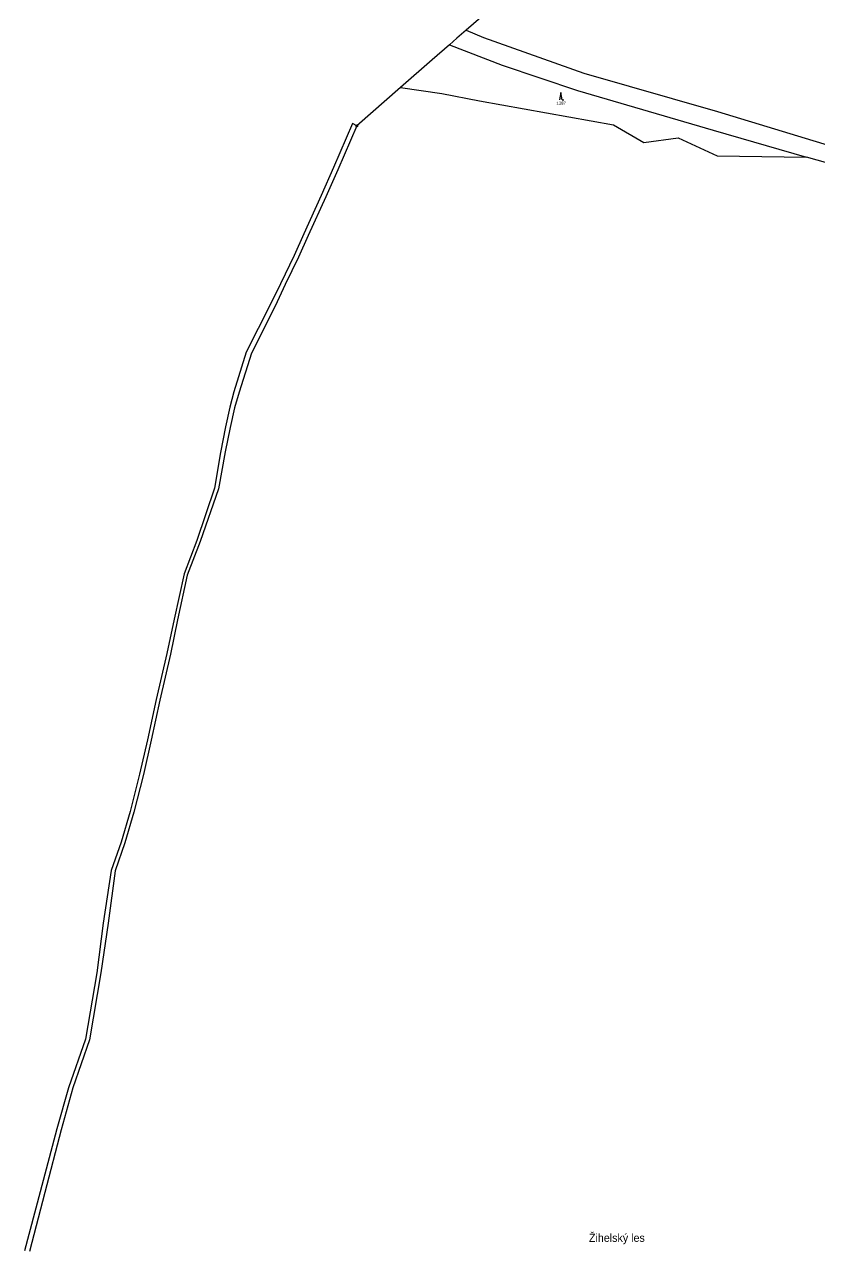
# Model space of a CAD drawing. Extents: x -820725 to -814908, y -1038210 to -1035296.
# Drawn here: x -820663 to -820226, y -1036515 to -1035842 of the extents above; entities that cross this region are included whole.
import ezdxf
from ezdxf.enums import TextEntityAlignment as Align

# ---------------------------------------------------------------- set-up
doc = ezdxf.new("R2010")
doc.units = 0
doc.header["$MEASUREMENT"] = 0
doc.linetypes.add('0_206_2', pattern=[0])
for name, color, linetype in [('1009', 1, 'CONTINUOUS'), ('105', 1, 'CONTINUOUS'), ('18', 1, 'CONTINUOUS'), ('20600', 1, 'CONTINUOUS'), ('20602', 1, 'CONTINUOUS'), ('21900', 1, 'CONTINUOUS'), ('308', 1, 'CONTINUOUS')]:
    doc.layers.add(name, color=color, linetype=linetype)

# ---------------------------------------------------------------- blocks, each defined once
blk = doc.blocks.new('3_08$5')
at = {"layer": '308', "color": 255, "linetype": 'Continuous'}
for p, q in [((0, 4), (-0.75, 0)), ((0.75, 0), (0, 4)), ((0.75, 0), (1.75, 0))]:
    blk.add_line(p, q, dxfattribs=at)
blk = doc.blocks.new('1_05$13')
at = {"layer": '105', "color": 3, "linetype": 'Continuous'}
for radius in [0.5, 0.0303]:
    blk.add_circle((0, 0), radius, dxfattribs=at)

msp = doc.modelspace()

# ---------------------------------------------------------------- linework, layer by layer
at = {"layer": '20600', "color": 3, "linetype": 'Continuous'}
for p, q in [((-820407.88, -1035835.23), (-820419.87, -1035845.54)), ((-820419.87, -1035845.54), (-820425.05, -1035849.99)), ((-820429.12, -1035853.57), (-820438.59, -1035861.88)), ((-820425.05, -1035849.99), (-820429.12, -1035853.57)), ((-820438.59, -1035861.88), (-820456.02, -1035877.04)), ((-820479.94, -1035898.17), (-820482.32, -1035896.89)), ((-820492.86, -1035921.15), (-820499.6, -1035936.47)), ((-820499.6, -1035936.47), (-820509.08, -1035957.6)), ((-820509.08, -1035957.6), (-820514.37, -1035969.47)), ((-820514.37, -1035969.47), (-820522, -1035984.95)), ((-820522, -1035984.95), (-820527.66, -1035996.59)), ((-820540.86, -1036022.55), (-820547.58, -1036044.46)), ((-820547.58, -1036044.46), (-820549.84, -1036052.86)), ((-820549.84, -1036052.86), (-820552.26, -1036063.63)), ((-820552.26, -1036063.63), (-820554.93, -1036077.68)), ((-820554.93, -1036077.68), (-820558.31, -1036097.32)), ((-820568, -1036126.11), (-820574.92, -1036144.39)), ((-820580.5, -1036169.36), (-820584.47, -1036188.31)), ((-820590.32, -1036213.44), (-820595.01, -1036235.76)), ((-820595.01, -1036235.76), (-820599.39, -1036254.49)), ((-820599.39, -1036254.49), (-820604.64, -1036275.09)), ((-820604.64, -1036275.09), (-820609.59, -1036291.92)), ((-820609.59, -1036291.92), (-820615.11, -1036307.52)), ((-820638.42, -1036426.91), (-820644.87, -1036449.44))]:
    msp.add_line(p, q, dxfattribs=at)
at = {"layer": '20602', "color": 3, "linetype": '0_206_2'}
for p, q in [((-820456.02, -1035877.04), (-820479.94, -1035898.17)), ((-820482.32, -1035896.89), (-820492.86, -1035921.15)), ((-820527.66, -1035996.59), (-820540.86, -1036022.55)), ((-820558.31, -1036097.32), (-820568, -1036126.11)), ((-820574.92, -1036144.39), (-820580.5, -1036169.36)), ((-820584.47, -1036188.31), (-820590.32, -1036213.44)), ((-820615.11, -1036307.52), (-820619.5, -1036336.44)), ((-820619.5, -1036336.44), (-820622.88, -1036363.8)), ((-820622.88, -1036363.8), (-820629.12, -1036400.21)), ((-820629.12, -1036400.21), (-820638.42, -1036426.91)), ((-820644.87, -1036449.44), (-820654.12, -1036484.17)), ((-820654.12, -1036484.17), (-820662.72, -1036516.58))]:
    msp.add_line(p, q, dxfattribs=at)
at = {"layer": '21900', "color": 3, "linetype": 'Continuous'}
for p, q in [((-820419.87, -1035845.54), (-820410.34, -1035849.7)), ((-820429.12, -1035853.57), (-820400.05, -1035864.86)), ((-820410.34, -1035849.7), (-820355.12, -1035869.27)), ((-820400.05, -1035864.86), (-820358.75, -1035878.72)), ((-820355.12, -1035869.27), (-820281.76, -1035890.39)), ((-820456.02, -1035877.04), (-820433.32, -1035880.43)), ((-820433.32, -1035880.43), (-820412.54, -1035884.42)), ((-820358.75, -1035878.72), (-820284.14, -1035900.59)), ((-820412.54, -1035884.42), (-820338.84, -1035897.62)), ((-820281.76, -1035890.39), (-820198.08, -1035915.66)), ((-820479.94, -1035898.17), (-820490.39, -1035922.35)), ((-820338.84, -1035897.62), (-820322.18, -1035907.32)), ((-820284.14, -1035900.59), (-820232.81, -1035915.37)), ((-820322.18, -1035907.32), (-820303.33, -1035904.82)), ((-820303.33, -1035904.82), (-820281.96, -1035914.7)), ((-820281.96, -1035914.7), (-820232.81, -1035915.37)), ((-820204.25, -1035923.5), (-820232.81, -1035915.37)), ((-820490.39, -1035922.35), (-820497.13, -1035937.2)), ((-820497.13, -1035937.2), (-820506.69, -1035958.5)), ((-820506.69, -1035958.5), (-820512.07, -1035970.45)), ((-820512.07, -1035970.45), (-820519.32, -1035985.46)), ((-820519.32, -1035985.46), (-820524.96, -1035997.3)), ((-820524.96, -1035997.3), (-820537.84, -1036023.19)), ((-820537.84, -1036023.19), (-820544.7, -1036044.62)), ((-820544.7, -1036044.62), (-820547.3, -1036053.14)), ((-820547.3, -1036053.14), (-820549.68, -1036063.95)), ((-820549.68, -1036063.95), (-820552.44, -1036077.46)), ((-820552.44, -1036077.46), (-820556.12, -1036097.71)), ((-820556.12, -1036097.71), (-820566.12, -1036126.62)), ((-820566.12, -1036126.62), (-820573.24, -1036145.25)), ((-820573.24, -1036145.25), (-820578.63, -1036169.81)), ((-820578.63, -1036169.81), (-820582.49, -1036188.53)), ((-820582.49, -1036188.53), (-820588.36, -1036213.8)), ((-820588.36, -1036213.8), (-820593.11, -1036235.96)), ((-820593.11, -1036235.96), (-820597.27, -1036254.78)), ((-820597.27, -1036254.78), (-820602.57, -1036275.52)), ((-820602.57, -1036275.52), (-820607.63, -1036292.39)), ((-820607.63, -1036292.39), (-820612.8, -1036307.76)), ((-820612.8, -1036307.76), (-820616.69, -1036336.53)), ((-820616.69, -1036336.53), (-820620.76, -1036363.72)), ((-820620.76, -1036363.72), (-820626.95, -1036400.66)), ((-820626.95, -1036400.66), (-820636.17, -1036427.04)), ((-820636.17, -1036427.04), (-820642.57, -1036450.07)), ((-820642.57, -1036450.07), (-820651.53, -1036484.55)), ((-820651.53, -1036484.55), (-820659.86, -1036516.91))]:
    msp.add_line(p, q, dxfattribs=at)

# ---------------------------------------------------------------- block references
at = {"layer": '105', "color": 0, "linetype": 'ByBlock'}
msp.add_blockref('1_05$13', (-820479.94, -1035898.17), dxfattribs=at)
at = {"layer": '308', "color": 0, "linetype": 'ByBlock'}
msp.add_blockref('3_08$5', (-820367.9, -1035883.94), dxfattribs=at)

# ---------------------------------------------------------------- texts
at = {"layer": '1009', "color": 255, "linetype": 'Continuous'}
msp.add_text('Žihelský les', height=4.4, dxfattribs=at).set_placement((-820337.04, -1036512.96), align=Align.BOTTOM_CENTER)
at = {"layer": '18', "color": 255, "linetype": 'Continuous'}
msp.add_text('1387', height=1.7, dxfattribs=at).set_placement((-820367.71, -1035887.09), align=Align.BOTTOM_CENTER)

doc.saveas('drawing.dxf')
